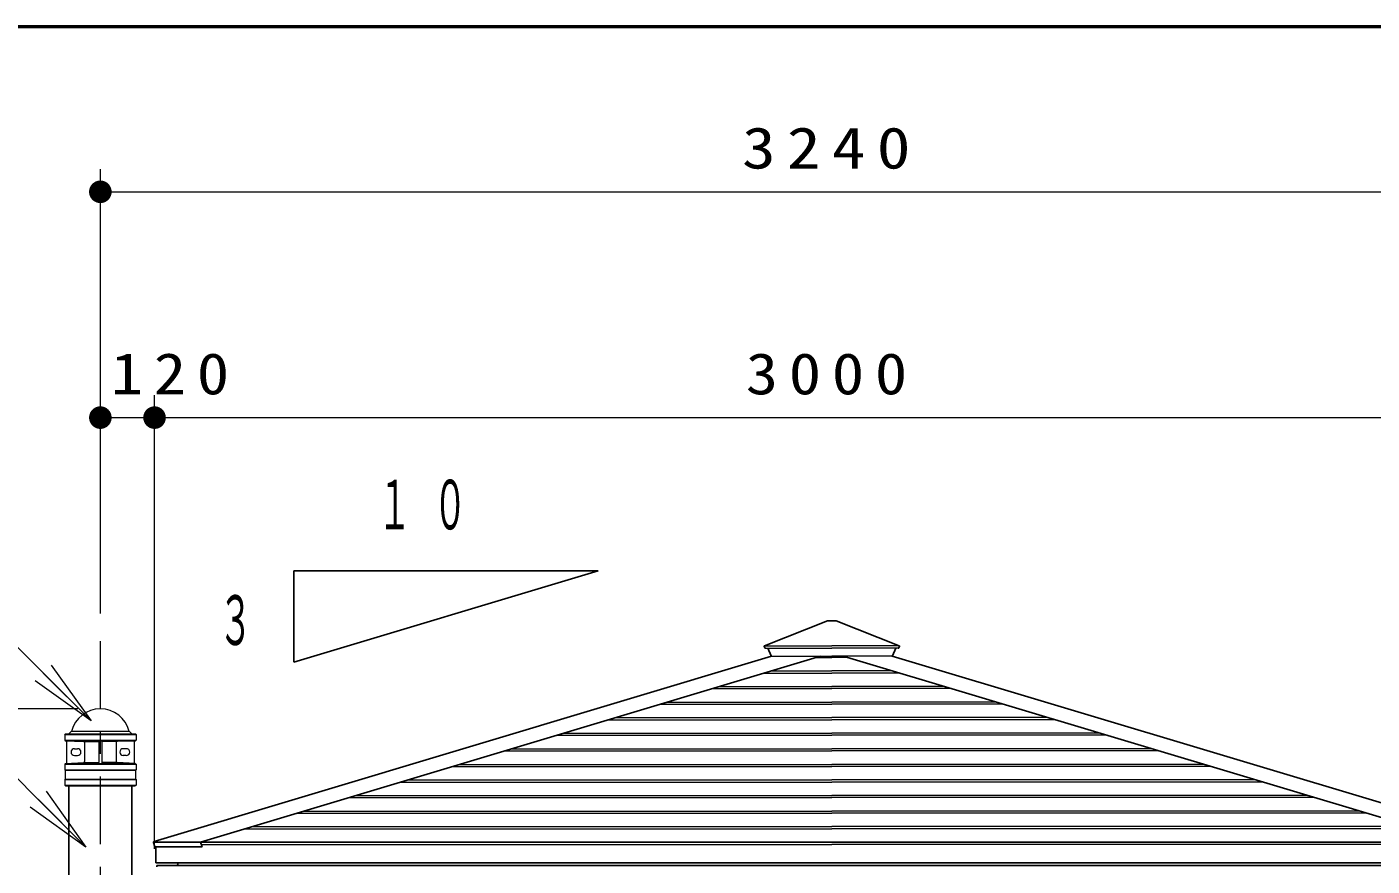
# Model space of a CAD drawing. Units: millimetres on the paper, scale 1:50. Extents: x -365 to 10, y -38 to 257.
# Drawn here: x -120.2 to -60.6, y 219.8 to 257 of the extents above; entities that cross this region are included whole.
import ezdxf
from ezdxf.enums import TextEntityAlignment as Align

# ---------------------------------------------------------------- set-up
doc = ezdxf.new("R2010")
doc.units = ezdxf.units.MM
doc.linetypes.add('USER2', pattern=[6, 3, -1, 1, -1])
doc.layers.add('LY_1', color=7, linetype='Continuous', lineweight=13)
doc.layers.add('LY_2', color=7, linetype='Continuous', lineweight=13)
doc.styles.add('ＭＳ ゴシック', font='')
doc.styles.get('ＭＳ ゴシック').set_extended_font_data('MS Gothic')

# ---------------------------------------------------------------- blocks, each defined once
blk = doc.blocks.new('filled_dot')
at = {"color": 0, "linetype": 'Continuous', "lineweight": -2, "const_width": 1.25}
blk.add_lwpolyline([(-0.625, 0, 1), (0.625, 0, 1)], format="xyb", close=True, dxfattribs=at)

msp = doc.modelspace()

# ---------------------------------------------------------------- linework, layer by layer
at = {"layer": 'LY_1'}
for p, q in [((-116.907, 231.028), (-116.907, 250.697)), ((-116.907, 249.697), (-52.107, 249.697)), ((-114.507, 220.606), (-114.507, 240.697)), ((-116.907, 239.697), (-110.62, 239.697)), ((-114.507, 239.697), (-54.507, 239.697)), ((-117.318, 226.265), (-119.44, 228.387)), ((-119.086, 228.74), (-117.318, 226.265)), ((-117.318, 226.265), (-119.793, 228.033)), ((-117.907, 226.804), (-146.907, 226.804)), ((-118.487, 225.666), (-118.467, 225.686)), ((-118.487, 225.666), (-115.327, 225.666)), ((-118.487, 225.666), (-118.487, 225.406)), ((-118.487, 225.406), (-118.467, 225.386)), ((-118.487, 225.406), (-115.327, 225.406)), ((-118.467, 225.686), (-115.347, 225.686)), ((-118.467, 225.386), (-115.347, 225.386)), ((-118.467, 225.386), (-117.645, 225.35)), ((-118.407, 225.382), (-118.407, 224.39)), ((-118.305, 225.686), (-118.187, 225.804)), ((-118.187, 225.804), (-115.627, 225.804)), ((-117.607, 225.348), (-116.977, 225.348)), ((-117.607, 225.31), (-117.607, 224.461)), ((-116.977, 225.346), (-116.977, 224.426)), ((-116.207, 225.348), (-116.837, 225.348)), ((-116.837, 225.346), (-116.837, 224.426)), ((-116.207, 225.31), (-116.207, 224.461)), ((-115.347, 225.386), (-116.168, 225.35)), ((-115.509, 225.686), (-115.627, 225.804)), ((-115.407, 225.382), (-115.407, 224.39)), ((-115.347, 225.686), (-115.327, 225.666)), ((-115.347, 225.386), (-115.327, 225.406)), ((-115.327, 225.666), (-115.327, 225.406)), ((-118.057, 225.036), (-117.917, 225.036)), ((-118.057, 224.736), (-117.917, 224.736)), ((-115.757, 225.036), (-115.897, 225.036)), ((-115.757, 224.736), (-115.897, 224.736)), ((-118.447, 224.386), (-118.487, 224.346)), ((-118.487, 224.346), (-118.487, 224.106)), ((-118.487, 224.346), (-115.327, 224.346)), ((-118.487, 224.106), (-118.467, 224.086)), ((-118.487, 224.106), (-115.327, 224.106)), ((-118.467, 224.086), (-118.467, 223.686)), ((-118.467, 224.086), (-115.347, 224.086)), ((-118.447, 224.386), (-117.645, 224.421)), ((-118.447, 224.386), (-115.367, 224.386)), ((-117.607, 224.422), (-116.977, 224.422)), ((-116.207, 224.422), (-116.837, 224.422)), ((-115.367, 224.386), (-116.168, 224.421)), ((-115.367, 224.386), (-115.327, 224.346)), ((-115.327, 224.106), (-115.347, 224.086)), ((-115.347, 224.086), (-115.347, 223.686)), ((-115.327, 224.346), (-115.327, 224.106)), ((-118.467, 223.686), (-118.487, 223.666)), ((-118.487, 223.666), (-118.487, 223.426)), ((-118.487, 223.666), (-115.327, 223.666)), ((-118.467, 223.686), (-115.347, 223.686)), ((-115.347, 223.686), (-115.327, 223.666)), ((-115.327, 223.666), (-115.327, 223.426)), ((-119.314, 223.15), (-117.546, 220.676)), ((-118.487, 223.426), (-118.447, 223.386)), ((-118.487, 223.426), (-115.327, 223.426)), ((-118.447, 223.386), (-115.367, 223.386)), ((-115.327, 223.426), (-115.367, 223.386)), ((-117.546, 220.676), (-120.021, 222.443)), ((-117.546, 220.676), (-119.667, 222.797))]:
    msp.add_line(p, q, dxfattribs=at)
at = {"layer": 'LY_1', "lineweight": 25}
for p, q in [((-108.334, 228.865), (-94.854, 232.909)), ((-108.334, 232.909), (-94.854, 232.909)), ((-108.334, 232.909), (-108.334, 228.865)), ((-118.305, 223.386), (-118.305, 215.648)), ((-115.509, 215.648), (-115.509, 223.386)), ((-114.447, 219.973), (-114.447, 220.685)), ((-84.507, 219.973), (-114.447, 219.973)), ((-84.507, 219.973), (-54.567, 219.973))]:
    msp.add_line(p, q, dxfattribs=at)
at = {"layer": 'LY_1', "color": 2, "lineweight": 25}
for p, q in [((-87.488, 229.596), (-84.705, 230.704)), ((-84.705, 230.704), (-84.507, 230.704)), ((-84.308, 230.704), (-84.507, 230.704)), ((-81.525, 229.596), (-84.308, 230.704)), ((-87.499, 229.57), (-87.47, 229.496)), ((-87.335, 229.483), (-87.2, 229.143)), ((-81.678, 229.483), (-81.813, 229.143)), ((-81.514, 229.57), (-81.543, 229.496))]:
    msp.add_line(p, q, dxfattribs=at)
at = {"layer": 'LY_1', "linetype": 'USER2'}
msp.add_line((-116.907, 166.804), (-116.907, 230.028), dxfattribs=at)
at = {"layer": 'LY_1', "color": 2}
for p, q in [((-87.497, 229.589), (-84.507, 229.589)), ((-87.451, 229.483), (-84.507, 229.483)), ((-81.516, 229.589), (-84.507, 229.589)), ((-81.562, 229.483), (-84.507, 229.483)), ((-87.181, 229.13), (-84.507, 229.13)), ((-81.832, 229.13), (-84.507, 229.13))]:
    msp.add_line(p, q, dxfattribs=at)
at = {"layer": 'LY_1', "color": 131, "lineweight": 25}
for p, q in [((-87.178, 229.13), (-114.531, 220.924)), ((-85.012, 229.13), (-112.467, 220.893)), ((-84.001, 229.13), (-56.546, 220.893)), ((-81.835, 229.13), (-54.482, 220.924)), ((-114.492, 220.685), (-114.552, 220.884)), ((-114.492, 220.685), (-112.405, 220.685)), ((-112.405, 220.685), (-112.467, 220.893)), ((-113.471, 219.973), (-113.471, 219.924)), ((-84.507, 219.868), (-114.407, 219.868)), ((-114.407, 219.804), (-114.407, 219.868)), ((-84.507, 219.868), (-54.607, 219.868))]:
    msp.add_line(p, q, dxfattribs=at)
at = {"layer": 'LY_1', "color": 12}
for p, q in [((-85.196, 229.075), (-84.507, 229.075)), ((-83.817, 229.075), (-84.507, 229.075)), ((-87.495, 228.385), (-84.507, 228.385)), ((-87.181, 228.479), (-84.507, 228.479)), ((-81.832, 228.479), (-84.507, 228.479)), ((-81.518, 228.385), (-84.507, 228.385)), ((-89.794, 227.695), (-84.507, 227.695)), ((-89.48, 227.79), (-84.507, 227.79)), ((-79.533, 227.79), (-84.507, 227.79)), ((-79.219, 227.695), (-84.507, 227.695)), ((-91.778, 227.1), (-84.507, 227.1)), ((-77.235, 227.1), (-84.507, 227.1)), ((-92.093, 227.006), (-84.507, 227.006)), ((-76.92, 227.006), (-84.507, 227.006)), ((-94.392, 226.316), (-84.507, 226.316)), ((-94.077, 226.411), (-84.507, 226.411)), ((-74.936, 226.411), (-84.507, 226.411)), ((-74.622, 226.316), (-84.507, 226.316)), ((-96.69, 225.627), (-84.507, 225.627)), ((-96.376, 225.721), (-84.507, 225.721)), ((-72.637, 225.721), (-84.507, 225.721)), ((-72.323, 225.627), (-84.507, 225.627)), ((-98.989, 224.937), (-84.507, 224.937)), ((-98.675, 225.031), (-84.507, 225.031)), ((-70.338, 225.031), (-84.507, 225.031)), ((-70.024, 224.937), (-84.507, 224.937)), ((-101.288, 224.247), (-84.507, 224.247)), ((-100.973, 224.342), (-84.507, 224.342)), ((-68.04, 224.342), (-84.507, 224.342)), ((-67.725, 224.247), (-84.507, 224.247)), ((-103.587, 223.558), (-84.507, 223.558)), ((-103.272, 223.652), (-84.507, 223.652)), ((-65.741, 223.652), (-84.507, 223.652)), ((-65.426, 223.558), (-84.507, 223.558)), ((-105.885, 222.868), (-84.507, 222.868)), ((-105.571, 222.962), (-84.507, 222.962)), ((-63.442, 222.962), (-84.507, 222.962)), ((-63.128, 222.868), (-84.507, 222.868)), ((-107.87, 222.273), (-84.507, 222.273)), ((-61.143, 222.273), (-84.507, 222.273)), ((-108.184, 222.178), (-84.507, 222.178)), ((-60.829, 222.178), (-84.507, 222.178)), ((-110.483, 221.489), (-84.507, 221.489)), ((-110.169, 221.583), (-84.507, 221.583)), ((-58.844, 221.583), (-84.507, 221.583)), ((-58.53, 221.489), (-84.507, 221.489))]:
    msp.add_line(p, q, dxfattribs=at)
at = {"layer": 'LY_1', "color": 4, "lineweight": 25}
for q in [(-114.507, 220.893), (-54.507, 220.893)]:
    msp.add_line((-84.507, 220.893), q, dxfattribs=at)
at = {"layer": 'LY_1', "color": 4}
for p in [(-112.439, 220.799), (-56.574, 220.799)]:
    msp.add_line(p, (-84.507, 220.799), dxfattribs=at)
at = {"layer": 'LY_1'}
for points in [[(-117.318, 226.265), (-128.198, 237.145), (-155.312, 237.145)], [(-117.546, 220.676), (-128.198, 231.327), (-167.561, 231.327)]]:
    msp.add_lwpolyline(points, dxfattribs=at)
at = {"layer": 'LY_1', "color": 2, "lineweight": 25}
for centre, start, end in [((-87.481, 229.578), 111.7, 201.7), ((-87.451, 229.503), 201.7, 270), ((-81.562, 229.503), 270, 338.3), ((-81.532, 229.578), 338.3, 68.3), ((-87.181, 229.15), 196.7, 270), ((-81.832, 229.15), 270, 343.3)]:
    msp.add_arc(centre, 0.02, start, end, dxfattribs=at)
at = {"layer": 'LY_1'}
for centre, radius, start, end in [((-116.907, 225.484), 1.319, 14.00253, 165.99746), ((-117.647, 225.31), 0.04, 0, 87.5), ((-117.017, 225.346), 0.04, 0, 90), ((-116.797, 225.346), 0.04, 90, 180), ((-116.167, 225.31), 0.04, 92.5, 180), ((-118.057, 224.886), 0.15, 90, 270), ((-117.917, 224.886), 0.15, 270, 90), ((-115.897, 224.886), 0.15, 90, 270), ((-115.757, 224.886), 0.15, 270, 90), ((-117.647, 224.461), 0.04, 272.5, 0), ((-117.017, 224.426), 0.04, 270, 0), ((-116.797, 224.426), 0.04, 180, 270), ((-116.167, 224.461), 0.04, 180, 267.5)]:
    msp.add_arc(centre, radius, start, end, dxfattribs=at)
at = {"layer": 'LY_1', "color": 131, "lineweight": 25}
for centre, radius, start, end in [((-114.521, 220.894), 0.032, 106.69924, 196.69924), ((-113.527, 219.924), 0.056, 270, 0)]:
    msp.add_arc(centre, radius, start, end, dxfattribs=at)
at = {"layer": 'LY_2', "lineweight": 50}
msp.add_line((0, 257), (-365, 257), dxfattribs=at)

# ---------------------------------------------------------------- block references
at = {"layer": 'LY_1', "xscale": 0.4, "yscale": 0.4}
for p in [(-116.907, 249.697), (-116.907, 239.697), (-114.507, 239.697)]:
    msp.add_blockref('filled_dot', p, dxfattribs=at)
at = {"layer": 'LY_1', "xscale": 0.4, "yscale": 0.4, "rotation": 180}
msp.add_blockref('filled_dot', (-114.507, 239.697), dxfattribs=at)

# ---------------------------------------------------------------- texts
at = {"layer": 'LY_1', "style": 'ＭＳ ゴシック', "width": 0.5}
msp.add_text('３', height=2.199, dxfattribs=at).set_placement((-110.921, 230.729), align=Align.MIDDLE_CENTER)
at = {"layer": 'LY_1', "style": 'ＭＳ ゴシック'}
for s, insert, char_height, attachment_point in [('\\T1.33;\\W1.2;3240', (-84.507, 250.697), 1.833, 8), ('\\T1.33;\\W1.15;120', (-113.588, 240.697), 1.833, 8), ('\\T1.33;\\W1.15;3000', (-84.507, 240.697), 1.833, 8), ('\\T1.64;\\W0.5;１０', (-102.166, 235.829), 2.199, 5)]:
    msp.add_mtext(s, dxfattribs=dict(at, insert=insert, char_height=char_height, attachment_point=attachment_point))

doc.saveas('drawing.dxf')
